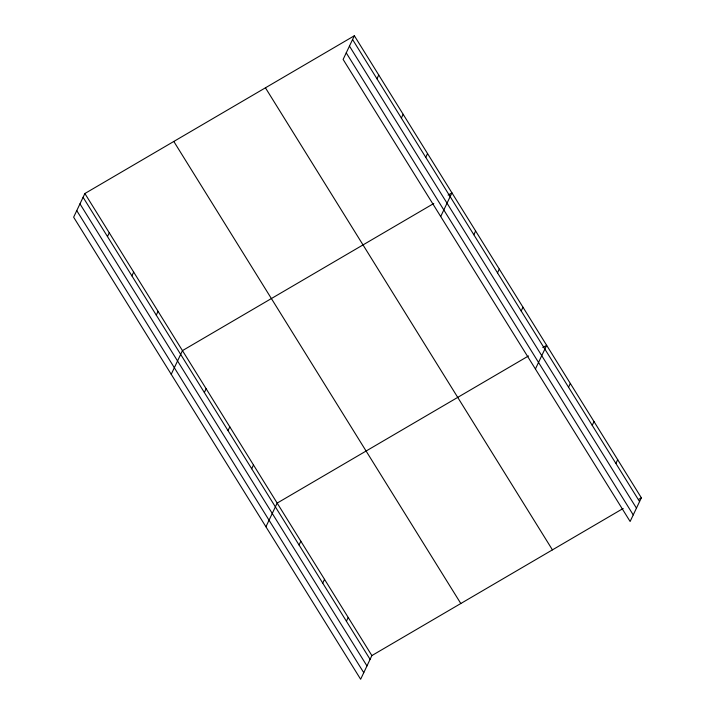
<?xml version="1.0" encoding="UTF-8"?>
<svg xmlns="http://www.w3.org/2000/svg" width="715" height="715" viewBox="0 0 715 715"><rect width="100%" height="100%" fill="white"/><g stroke="black" fill="none" stroke-linecap="round" stroke-linejoin="round"><path stroke-width="1.07" d="M354.363 35.75L343.12 59.425L630.121 521.485L641.364 497.81L354.363 35.75L84.879 193.515L73.636 217.19L360.637 679.25L371.88 655.575L623.194 508.445M107.482 236.567L109.27 232.795M131.873 275.838L133.669 272.066M156.272 315.118L158.06 311.338M171.216 374.294L182.459 350.618L433.773 203.489M204.347 392.508L206.135 388.737M376.966 78.802L378.762 75.021M228.022 430.627L229.81 426.855M401.365 118.073L403.153 114.302M251.698 468.745L253.485 464.973M425.756 157.345L427.552 153.573M265.926 526.767L277.17 503.092L528.483 355.963M440.699 216.529L451.943 192.853L448.117 195.088M299.049 544.991L300.845 541.21M473.83 234.743L475.627 230.972M322.733 583.109L324.521 579.338M497.506 272.862L499.302 269.09M346.409 621.228L348.196 617.456M521.19 310.98L522.978 307.209M535.41 369.003L546.653 345.327L542.828 347.57M568.541 387.217L570.329 383.446M592.217 425.345L594.013 421.564M615.892 463.463L617.689 459.691M638.495 499.49L641.364 497.81M352.575 39.522L639.576 501.581M349.456 46.091L636.457 508.15M346.239 52.856L633.24 514.916M265.435 87.811L552.436 549.871M173.808 141.454L460.809 603.514M84.879 193.515L371.88 655.575M83.083 197.286L370.084 659.346M79.964 203.855L366.965 665.915M76.755 210.621L363.756 672.681"/></g></svg>
